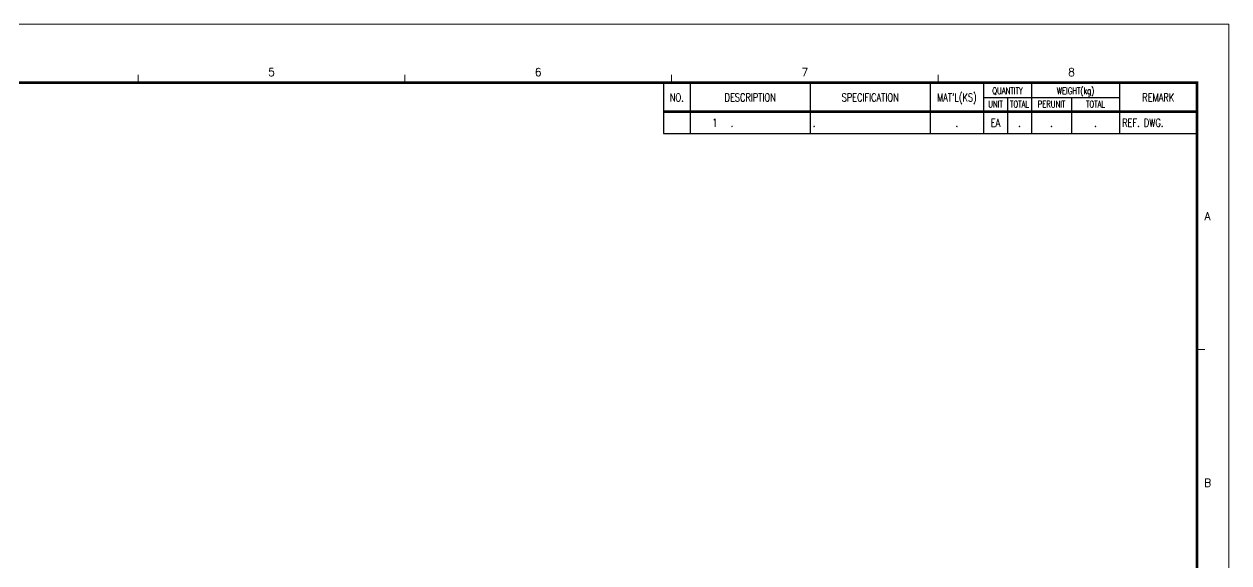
# Model space of a CAD drawing. Header units: millimetres. Extents: x 0 to 37514, y 0 to 8910.
# Drawn here: x 36159 to 37514, y 1176 to 1782 of the extents above; entities that cross this region are included whole.
import ezdxf
from ezdxf.enums import TextEntityAlignment as Align

# ---------------------------------------------------------------- set-up
doc = ezdxf.new("R2010")
doc.units = ezdxf.units.MM
doc.layers.add('7', color=7, linetype='Continuous')
doc.layers.add('SHEET', color=3, linetype='Continuous')
doc.styles.add('HYUNDAI-STEEL', font='romans.shx', dxfattribs={"width": 0.75, "bigfont": 'whgtxt.shx'})

# ---------------------------------------------------------------- blocks, each defined once
blk = doc.blocks.new('BOM BLOCK')
at = {"layer": '7'}
for p, q in [((-200, 0), (0, 0)), ((-190, 0), (-190, -19)), ((-145, 0), (-145, -19)), ((-100, 0), (-100, -19)), ((-80, 0), (-80, -19)), ((-62, 0), (-62, -19)), ((-29, 0), (-29, -19)), ((0, 0), (0, -19)), ((-80, -5.5), (-29, -5.5)), ((-71, -5.5), (-71, -19)), ((-47, -5.5), (-47, -19)), ((-200, -10.5), (0, -10.5)), ((-200, -11), (0, -11)), ((-200, -19), (0, -19))]:
    blk.add_line(p, q, dxfattribs=at)
at = {"layer": '7', "color": 3}
blk.add_line((-200, 0), (-200, -19), dxfattribs=at)
at = {"layer": 'SHEET', "color": 7, "style": 'HYUNDAI-STEEL', "width": 0.75}
for s, height, p in [('NO.', 3, (-195, -5.5)), ('DESCRIPTION', 3, (-167.5, -5.5)), ('SPECIFICATION', 3, (-122.5, -5.5)), ("MAT'L(KS)", 3, (-90, -5.5)), ('QUANTITY', 2.5, (-71, -3)), ('WEIGHT(kg)', 2.5, (-45.5, -3)), ('REMARK', 3, (-14.5, -5.5)), ('UNIT', 2.5, (-75.5, -8)), ('TOTAL', 2.5, (-66.5, -8)), ('PERUNIT', 2.5, (-54.5, -8)), ('TOTAL', 2.5, (-38, -8))]:
    blk.add_text(s, height=height, dxfattribs=at).set_placement(p, align=Align.MIDDLE_CENTER)
blk = doc.blocks.new('HYUNDAI-STEEL_A1-OUT')
at = {"layer": 'Defpoints', "linetype": 'Continuous', "lineweight": 0}
blk.add_lwpolyline([(841, 594), (0, 594), (0, 0), (841, 0)], close=True, dxfattribs=at)
at = {"layer": 'SHEET', "color": 3, "linetype": 'Continuous', "lineweight": 0}
for p, q in [((432, 572), (432, 575)), ((532, 572), (532, 575)), ((632, 572), (632, 575)), ((732, 572), (732, 575)), ((829, 472), (832, 472))]:
    blk.add_line(p, q, dxfattribs=at)
at = {"layer": 'SHEET', "color": 4, "linetype": 'Continuous', "lineweight": 0, "const_width": 1, "flags": 128}
blk.add_lwpolyline([(829, 22), (829, 572), (32, 572), (32, 22), (829, 22)], dxfattribs=at)
at = {"layer": 'SHEET'}
blk.add_blockref('BOM BLOCK', (829, 572), dxfattribs=at)
at = {"layer": 'SHEET', "color": 2, "linetype": 'Continuous', "lineweight": 0, "style": 'HYUNDAI-STEEL'}
for s, p in [('5', (482, 576)), ('6', (582, 576)), ('7', (682, 576)), ('8', (782, 576)), ('A', (833, 522)), ('B', (833, 422))]:
    blk.add_text(s, height=3, dxfattribs=at).set_placement(p, align=Align.MIDDLE_CENTER)

msp = doc.modelspace()

# ---------------------------------------------------------------- block references
at = {"layer": 'SHEET', "xscale": 3, "yscale": 3, "zscale": 3}
msp.add_blockref('HYUNDAI-STEEL_A1-OUT', (34991.197, 0), dxfattribs=at)

# ---------------------------------------------------------------- texts
at = {"layer": 'SHEET', "color": 2, "style": 'HYUNDAI-STEEL', "width": 0.75}
for s, p in [('1', (36935.885, 1671)), ('.', (37208.197, 1671)), ('EA', (37251.697, 1671)), ('.', (37278.697, 1671)), ('.', (37314.697, 1671)), ('.', (37364.197, 1671))]:
    msp.add_text(s, height=9, dxfattribs=at).set_placement(p, align=Align.MIDDLE_CENTER)
for s, p in [('.', (36953.885, 1671)), ('.', (37046.197, 1671)), ('REF. DWG.', (37394.197, 1671))]:
    msp.add_text(s, height=9, dxfattribs=at).set_placement(p, align=Align.MIDDLE_LEFT)

doc.saveas('drawing.dxf')
